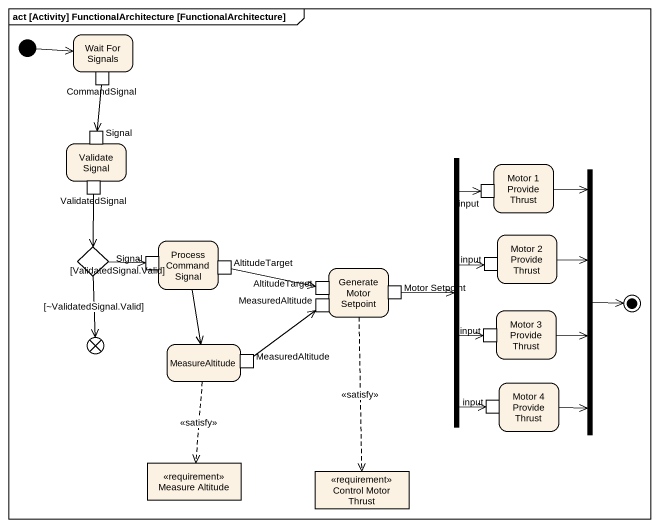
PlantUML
@startuml
mainframe act [Activity] FunctionalArchitecture [FunctionalArchitecture]
hide empty description
state "Wait For Signals" as Wait_For_Signals {
  state CommandSignal <<outputPin>>
}
state "Validate Signal" as Validate_Signal {
  state Signal <<inputPin>>
  state ValidatedSignal <<outputPin>>
}
state fork1 <<fork>>
state "Motor 1 Provide Thrust" as Motor_1_Provide_Thrust {
  state input <<inputPin>>
}
state fork2 <<join>>
state "Motor 2 Provide Thrust" as Motor_2_Provide_Thrust {
  state "input" as input_2 <<inputPin>>
}
state choice1 <<choice>>
state "Process Command Signal" as Process_Command_Signal {
  state "Signal" as Signal_2 <<inputPin>>
  state AltitudeTarget <<outputPin>>
}
state "Generate Motor Setpoint" as Generate_Motor_Setpoint {
  state "AltitudeTarget" as AltitudeTarget_2 <<inputPin>>
  state MeasuredAltitude <<inputPin>>
  state "Motor Setpoint" as Motor_Setpoint <<outputPin>>
}
state "Motor 3 Provide Thrust" as Motor_3_Provide_Thrust {
  state "input" as input_3 <<inputPin>>
}
state flowfinal1 <<end>>
state MeasureAltitude {
  state "MeasuredAltitude" as MeasuredAltitude_2 <<outputPin>>
}
state "Motor 4 Provide Thrust" as Motor_4_Provide_Thrust {
  state "input" as input_4 <<inputPin>>
}
state "Measure Altitude" as Measure_Altitude <<requirement>>
state "Control Motor Thrust" as Control_Motor_Thrust <<requirement>>
[*] -right-> Wait_For_Signals
CommandSignal --> Signal
fork1 -up-> input
fork1 -up-> input_2
fork1 --> input_3
fork1 --> input_4
ValidatedSignal --> choice1
Motor_1_Provide_Thrust --> fork2
Motor_2_Provide_Thrust --> fork2
choice1 -right-> Signal_2 : [ValidatedSignal.Valid]
choice1 --> flowfinal1 : [~ValidatedSignal.Valid]
Process_Command_Signal --> MeasureAltitude
AltitudeTarget -right-> AltitudeTarget_2
Generate_Motor_Setpoint -[dashed]-> Control_Motor_Thrust : <<satisfy>>
Motor_Setpoint -right-> fork1
Motor_3_Provide_Thrust -right-> fork2
MeasureAltitude -[dashed]-> Measure_Altitude : <<satisfy>>
MeasuredAltitude_2 -up-> MeasuredAltitude
Motor_4_Provide_Thrust -up-> fork2
fork2 -right-> [*]
@enduml
